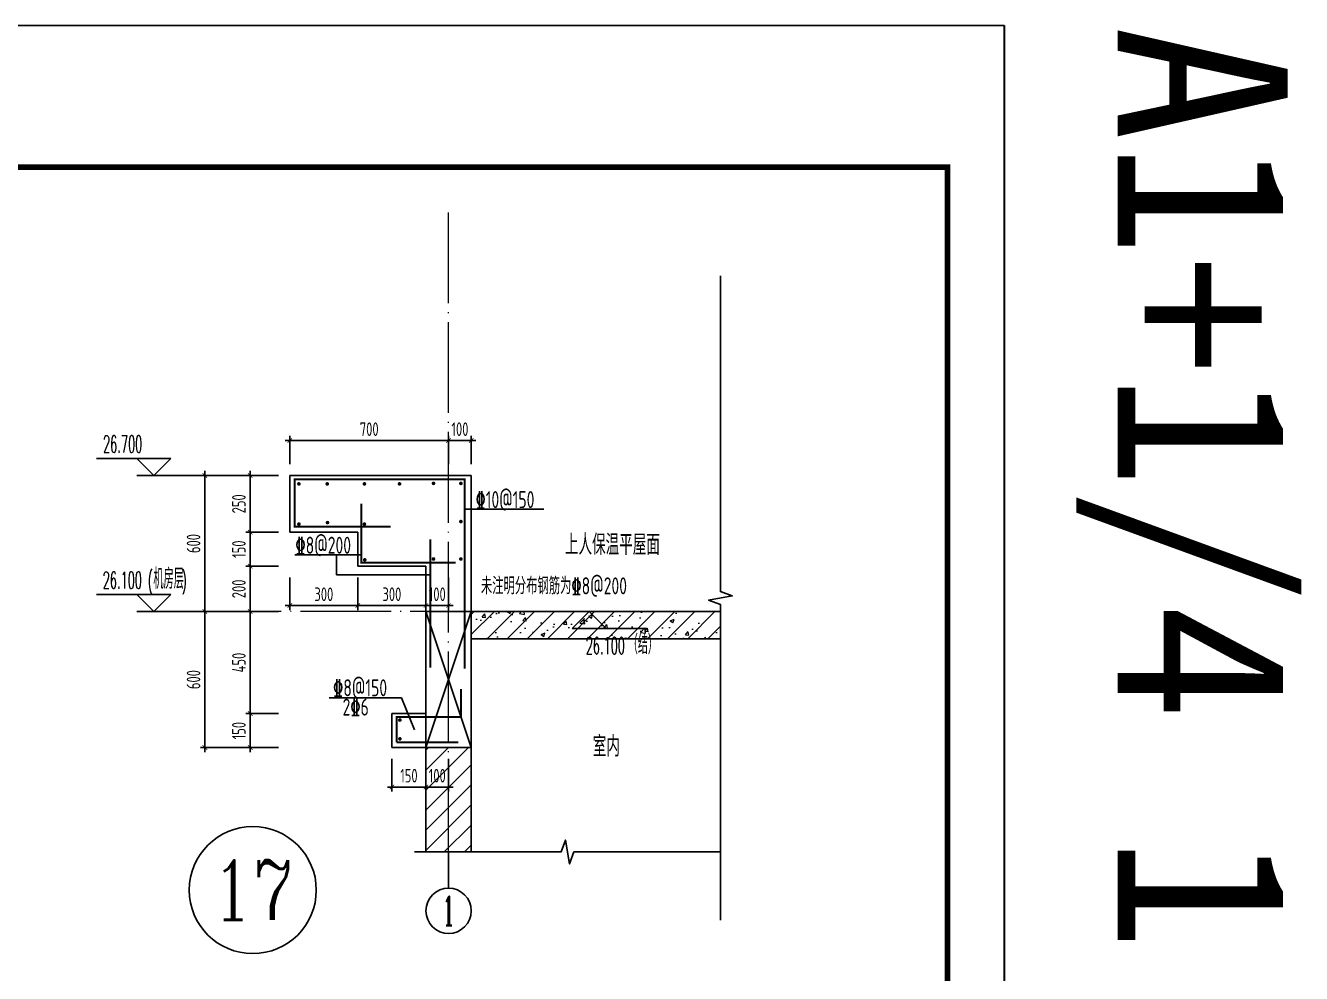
# Model space of a CAD drawing. Extents: x 826826 to 1642106, y -156213 to 399140.
# Drawn here: x 1636481 to 1642106, y 304595 to 308774 of the extents above; entities that cross this region are included whole.
import ezdxf
from ezdxf.enums import TextEntityAlignment as Align

# ---------------------------------------------------------------- set-up
doc = ezdxf.new("R2010")
doc.units = 0
doc.header["$LTSCALE"] = 1000
doc.linetypes.add('DOTE', pattern=[2.42, 2, -0.2, 0.02, -0.2])
doc.layers.get('0').update_dxf_attribs({"linetype": 'CONTINUOUS'})
doc.layers.get('DEFPOINTS').update_dxf_attribs({"linetype": 'CONTINUOUS'})
for name, color, linetype in [('AXIS', 3, 'CONTINUOUS'), ('AXIS_TEXT', 4, 'CONTINUOUS'), ('DIM', 2, 'CONTINUOUS'), ('DIM_ELEV', 3, 'CONTINUOUS'), ('DIM_SYMB', 3, 'CONTINUOUS'), ('PUB_TEXT', 2, 'CONTINUOUS'), ('REIN', 6, 'CONTINUOUS'), ('S-大样-砼线', 7, 'CONTINUOUS'), ('S-引出线', 40, 'CONTINUOUS'), ('TEXT', 2, 'CONTINUOUS'), ('WALL', 5, 'CONTINUOUS'), ('yichutu', 7, 'CONTINUOUS'), ('水平筋标注', 7, 'CONTINUOUS')]:
    doc.layers.add(name, color=color, linetype=linetype)
for name, color, linetype, lineweight in [('DOTE', 251, 'DOTE', 9), ('PUB_HATCH', 8, 'CONTINUOUS', 9), ('图框', 9, 'CONTINUOUS', 18)]:
    doc.layers.add(name, color=color, linetype=linetype, lineweight=lineweight)
doc.styles.add('_TCH_AXIS', font='COMPLEX', dxfattribs={"bigfont": 'GBCBIG'})
doc.styles.add('_TCH_DIM', font='SIMPLEX.shx', dxfattribs={"width": 0.7, "bigfont": 'GBCBIG.shx'})
doc.styles.add('_TCH_LABEL', font='simhei.ttf')
doc.styles.add('COMPLEX', font='COMPLEX')
doc.styles.add('TSSD_DIMENSION', font='Tssdeng.shx', dxfattribs={"width": 0.7, "bigfont": 'tssdchn.shx'})
doc.styles.add('TSSD_REIN', font='tssdeng.shx', dxfattribs={"width": 0.7, "height": 300, "bigfont": 'tssdchn.shx'})
doc.dimstyles.new('TSSD_20_20', dxfattribs={"dimtxt": 60, "dimasz": 20, "dimexe": 20, "dimexo": 50, "dimgap": 20, "dimtad": 1, "dimdec": 0, "dimzin": 0, "dimdsep": 46, "dimtxsty": 'TSSD_DIMENSION', "dimblk": 'ARCHTICK', "dimblk1": 'ARCHTICK', "dimblk2": 'ARCHTICK', "dimcen": 0, "dimdle": 20, "dimclrt": 7, "dimadec": 0, "dimazin": 0, "dimtfac": 1, "dimtdec": 0, "dimtix": 1, "dimtmove": 2, "dimatfit": 3, "dimfxl": 0, "dimtolj": 1, "dimtzin": 0, "dimarcsym": 0})

# ---------------------------------------------------------------- blocks, each defined once
blk = doc.blocks.new('GFDDDDRG')
at = {"layer": '图框'}
blk.add_lwpolyline([(923310, -107437), (923310, -159999), (893610, -159999), (893610, -107437)], close=True, dxfattribs=at)
blk.add_lwpolyline([(923310, -107437), (923310, -159999), (893610, -159999), (893610, -107437)], close=True, dxfattribs=at)
at = {"layer": '图框', "const_width": 50}
blk.add_lwpolyline([(894110, -159499), (922810, -159499), (922810, -108687), (894110, -108687)], close=True, dxfattribs=at)
blk = doc.blocks.new('yct-1051-594-26275-14850-25-1002.0')
at = {"layer": 'yichutu', "color": 7}
blk.add_lwpolyline([(0, 0), (0, 14850), (26275, 14850), (26275, 0)], close=True, dxfattribs=at)
at = {"layer": 'yichutu', "color": 7, "style": '_TCH_LABEL'}
blk.add_text('A1+1/4 1:25', height=750, dxfattribs=at).set_placement((0, 15350))
blk = doc.blocks.new('_ArchTick')
at = {"color": 0, "linetype": 'ByBlock', "const_width": 0.15}
blk.add_lwpolyline([(-0.5, -0.5), (0.5, 0.5)], dxfattribs=at)
blk = doc.blocks.new('*D1393')
at = {"layer": 'DEFPOINTS', "color": 0}
for p in [(1638096, 305590.4), (1638246, 305590.4), (1638246, 305416.7)]:
    blk.add_point(p, dxfattribs=at)
at = {"layer": 'DIM', "color": 0, "lineweight": -2}
for p, q in [((1638096, 305540.4), (1638096, 305396.7)), ((1638246, 305540.4), (1638246, 305396.7)), ((1638076, 305416.7), (1638266, 305416.7))]:
    blk.add_line(p, q, dxfattribs=at)
at = {"layer": 'DIM', "color": 0, "lineweight": -2, "xscale": 20, "yscale": 20, "zscale": 20, "rotation": 180}
blk.add_blockref('_ArchTick', (1638096, 305416.7), dxfattribs=at)
at = {"layer": 'DIM', "color": 0, "lineweight": -2, "xscale": 20, "yscale": 20, "zscale": 20}
blk.add_blockref('_ArchTick', (1638246, 305416.7), dxfattribs=at)
at = {"layer": 'DIM', "color": 7, "insert": (1638171, 305466.7), "char_height": 60, "attachment_point": 5, "style": 'TSSD_DIMENSION'}
blk.add_mtext('\\A1;150', dxfattribs=at)
blk = doc.blocks.new('*D1394')
at = {"layer": 'DEFPOINTS', "color": 0}
for p in [(1638246, 305590.4), (1638346, 305590.4), (1638346, 305416.7)]:
    blk.add_point(p, dxfattribs=at)
at = {"layer": 'DIM', "color": 0, "lineweight": -2}
for p, q in [((1638246, 305540.4), (1638246, 305396.7)), ((1638346, 305540.4), (1638346, 305396.7)), ((1638246, 305416.7), (1638226, 305416.7)), ((1638246, 305416.7), (1638346, 305416.7)), ((1638346, 305416.7), (1638366, 305416.7))]:
    blk.add_line(p, q, dxfattribs=at)
at = {"layer": 'DIM', "color": 0, "lineweight": -2, "xscale": 20, "yscale": 20, "zscale": 20}
blk.add_blockref('_ArchTick', (1638246, 305416.7), dxfattribs=at)
at = {"layer": 'DIM', "color": 0, "lineweight": -2, "xscale": 20, "yscale": 20, "zscale": 20, "rotation": 180}
blk.add_blockref('_ArchTick', (1638346, 305416.7), dxfattribs=at)
at = {"layer": 'DIM', "color": 7, "insert": (1638296, 305466.7), "char_height": 60, "attachment_point": 5, "style": 'TSSD_DIMENSION'}
blk.add_mtext('\\A1;100', dxfattribs=at)
blk = doc.blocks.new('*D1395')
at = {"layer": 'DEFPOINTS', "color": 0}
for p in [(1637646, 306390.4), (1637946, 306390.4), (1637946, 306216.7)]:
    blk.add_point(p, dxfattribs=at)
at = {"layer": 'DIM', "color": 0, "lineweight": -2}
for p, q in [((1637646, 306340.4), (1637646, 306196.7)), ((1637946, 306340.4), (1637946, 306196.7)), ((1637626, 306216.7), (1637966, 306216.7))]:
    blk.add_line(p, q, dxfattribs=at)
at = {"layer": 'DIM', "color": 0, "lineweight": -2, "xscale": 20, "yscale": 20, "zscale": 20, "rotation": 180}
blk.add_blockref('_ArchTick', (1637646, 306216.7), dxfattribs=at)
at = {"layer": 'DIM', "color": 0, "lineweight": -2, "xscale": 20, "yscale": 20, "zscale": 20}
blk.add_blockref('_ArchTick', (1637946, 306216.7), dxfattribs=at)
at = {"layer": 'DIM', "color": 7, "insert": (1637796, 306266.7), "char_height": 60, "attachment_point": 5, "style": 'TSSD_DIMENSION'}
blk.add_mtext('\\A1;300', dxfattribs=at)
blk = doc.blocks.new('*D1396')
at = {"layer": 'DEFPOINTS', "color": 0}
for p in [(1637946, 306390.4), (1638246, 306390.4), (1638246, 306216.7)]:
    blk.add_point(p, dxfattribs=at)
at = {"layer": 'DIM', "color": 0, "lineweight": -2}
for p, q in [((1637946, 306340.4), (1637946, 306196.7)), ((1638246, 306340.4), (1638246, 306196.7)), ((1637926, 306216.7), (1638266, 306216.7))]:
    blk.add_line(p, q, dxfattribs=at)
at = {"layer": 'DIM', "color": 0, "lineweight": -2, "xscale": 20, "yscale": 20, "zscale": 20, "rotation": 180}
blk.add_blockref('_ArchTick', (1637946, 306216.7), dxfattribs=at)
at = {"layer": 'DIM', "color": 0, "lineweight": -2, "xscale": 20, "yscale": 20, "zscale": 20}
blk.add_blockref('_ArchTick', (1638246, 306216.7), dxfattribs=at)
at = {"layer": 'DIM', "color": 7, "insert": (1638096, 306266.7), "char_height": 60, "attachment_point": 5, "style": 'TSSD_DIMENSION'}
blk.add_mtext('\\A1;300', dxfattribs=at)
blk = doc.blocks.new('*D1397')
at = {"layer": 'DEFPOINTS', "color": 0}
for p in [(1638246, 306390.4), (1638346, 306390.4), (1638346, 306216.7)]:
    blk.add_point(p, dxfattribs=at)
at = {"layer": 'DIM', "color": 0, "lineweight": -2}
for p, q in [((1638246, 306340.4), (1638246, 306196.7)), ((1638346, 306340.4), (1638346, 306196.7)), ((1638246, 306216.7), (1638226, 306216.7)), ((1638246, 306216.7), (1638346, 306216.7)), ((1638346, 306216.7), (1638366, 306216.7))]:
    blk.add_line(p, q, dxfattribs=at)
at = {"layer": 'DIM', "color": 0, "lineweight": -2, "xscale": 20, "yscale": 20, "zscale": 20}
blk.add_blockref('_ArchTick', (1638246, 306216.7), dxfattribs=at)
at = {"layer": 'DIM', "color": 0, "lineweight": -2, "xscale": 20, "yscale": 20, "zscale": 20, "rotation": 180}
blk.add_blockref('_ArchTick', (1638346, 306216.7), dxfattribs=at)
at = {"layer": 'DIM', "color": 7, "insert": (1638296, 306266.7), "char_height": 60, "attachment_point": 5, "style": 'TSSD_DIMENSION'}
blk.add_mtext('\\A1;100', dxfattribs=at)
blk = doc.blocks.new('*D1398')
at = {"layer": 'DEFPOINTS', "color": 0}
for p in [(1638346, 306944.6), (1637646, 306790.4), (1638346, 306790.4)]:
    blk.add_point(p, dxfattribs=at)
at = {"layer": 'DIM', "color": 0, "lineweight": -2}
for p, q in [((1637646, 306840.4), (1637646, 306964.6)), ((1638346, 306840.4), (1638346, 306964.6)), ((1637626, 306944.6), (1638366, 306944.6))]:
    blk.add_line(p, q, dxfattribs=at)
at = {"layer": 'DIM', "color": 0, "lineweight": -2, "xscale": 20, "yscale": 20, "zscale": 20, "rotation": 180}
blk.add_blockref('_ArchTick', (1637646, 306944.6), dxfattribs=at)
at = {"layer": 'DIM', "color": 0, "lineweight": -2, "xscale": 20, "yscale": 20, "zscale": 20}
blk.add_blockref('_ArchTick', (1638346, 306944.6), dxfattribs=at)
at = {"layer": 'DIM', "color": 7, "insert": (1637996, 306994.6), "char_height": 60, "attachment_point": 5, "style": 'TSSD_DIMENSION'}
blk.add_mtext('\\A1;700', dxfattribs=at)
blk = doc.blocks.new('*D1399')
at = {"layer": 'DEFPOINTS', "color": 0}
for p in [(1638446, 306944.6), (1638346, 306790.4), (1638446, 306790.4)]:
    blk.add_point(p, dxfattribs=at)
at = {"layer": 'DIM', "color": 0, "lineweight": -2}
for p, q in [((1638346, 306840.4), (1638346, 306964.6)), ((1638446, 306840.4), (1638446, 306964.6)), ((1638346, 306944.6), (1638326, 306944.6)), ((1638346, 306944.6), (1638446, 306944.6)), ((1638446, 306944.6), (1638466, 306944.6))]:
    blk.add_line(p, q, dxfattribs=at)
at = {"layer": 'DIM', "color": 0, "lineweight": -2, "xscale": 20, "yscale": 20, "zscale": 20}
blk.add_blockref('_ArchTick', (1638346, 306944.6), dxfattribs=at)
at = {"layer": 'DIM', "color": 0, "lineweight": -2, "xscale": 20, "yscale": 20, "zscale": 20, "rotation": 180}
blk.add_blockref('_ArchTick', (1638446, 306944.6), dxfattribs=at)
at = {"layer": 'DIM', "color": 7, "insert": (1638396, 306994.6), "char_height": 60, "attachment_point": 5, "style": 'TSSD_DIMENSION'}
blk.add_mtext('\\A1;100', dxfattribs=at)
blk = doc.blocks.new('*D1400')
at = {"layer": 'DEFPOINTS', "color": 0}
for p in [(1637471.4, 306790.4), (1637646, 306790.4), (1637646, 306540.4)]:
    blk.add_point(p, dxfattribs=at)
at = {"layer": 'DIM', "color": 0, "lineweight": -2}
for p, q in [((1637596, 306790.4), (1637451.4, 306790.4)), ((1637471.4, 306520.4), (1637471.4, 306810.4)), ((1637596, 306540.4), (1637451.4, 306540.4))]:
    blk.add_line(p, q, dxfattribs=at)
at = {"layer": 'DIM', "color": 0, "lineweight": -2, "xscale": 20, "yscale": 20, "zscale": 20}
for p, rotation in [((1637471.4, 306790.4), 90), ((1637471.4, 306540.4), 270)]:
    blk.add_blockref('_ArchTick', p, dxfattribs=dict(at, rotation=rotation))
at = {"layer": 'DIM', "color": 7, "insert": (1637421.4, 306665.4), "char_height": 60, "attachment_point": 5, "rotation": 90, "style": 'TSSD_DIMENSION'}
blk.add_mtext('\\A1;250', dxfattribs=at)
blk = doc.blocks.new('*D1401')
at = {"layer": 'DEFPOINTS', "color": 0}
for p in [(1637471.4, 306540.4), (1637646, 306540.4), (1637646, 306390.4)]:
    blk.add_point(p, dxfattribs=at)
at = {"layer": 'DIM', "color": 0, "lineweight": -2}
for p, q in [((1637471.4, 306370.4), (1637471.4, 306560.4)), ((1637596, 306540.4), (1637451.4, 306540.4)), ((1637596, 306390.4), (1637451.4, 306390.4))]:
    blk.add_line(p, q, dxfattribs=at)
at = {"layer": 'DIM', "color": 0, "lineweight": -2, "xscale": 20, "yscale": 20, "zscale": 20}
for p, rotation in [((1637471.4, 306540.4), 90), ((1637471.4, 306390.4), 270)]:
    blk.add_blockref('_ArchTick', p, dxfattribs=dict(at, rotation=rotation))
at = {"layer": 'DIM', "color": 7, "insert": (1637421.4, 306465.4), "char_height": 60, "attachment_point": 5, "rotation": 90, "style": 'TSSD_DIMENSION'}
blk.add_mtext('\\A1;150', dxfattribs=at)
blk = doc.blocks.new('*D1402')
at = {"layer": 'DEFPOINTS', "color": 0}
for p in [(1637471.4, 306390.4), (1637646, 306390.4), (1637646, 306190.4)]:
    blk.add_point(p, dxfattribs=at)
at = {"layer": 'DIM', "color": 0, "lineweight": -2}
for p, q in [((1637596, 306390.4), (1637451.4, 306390.4)), ((1637471.4, 306170.4), (1637471.4, 306410.4)), ((1637596, 306190.4), (1637451.4, 306190.4))]:
    blk.add_line(p, q, dxfattribs=at)
at = {"layer": 'DIM', "color": 0, "lineweight": -2, "xscale": 20, "yscale": 20, "zscale": 20}
for p, rotation in [((1637471.4, 306390.4), 90), ((1637471.4, 306190.4), 270)]:
    blk.add_blockref('_ArchTick', p, dxfattribs=dict(at, rotation=rotation))
at = {"layer": 'DIM', "color": 7, "insert": (1637421.4, 306290.4), "char_height": 60, "attachment_point": 5, "rotation": 90, "style": 'TSSD_DIMENSION'}
blk.add_mtext('\\A1;200', dxfattribs=at)
blk = doc.blocks.new('*D1403')
at = {"layer": 'DEFPOINTS', "color": 0}
for p in [(1637471.4, 306190.4), (1637646, 306190.4), (1637646, 305740.4)]:
    blk.add_point(p, dxfattribs=at)
at = {"layer": 'DIM', "color": 0, "lineweight": -2}
for p, q in [((1637596, 306190.4), (1637451.4, 306190.4)), ((1637471.4, 305720.4), (1637471.4, 306210.4)), ((1637596, 305740.4), (1637451.4, 305740.4))]:
    blk.add_line(p, q, dxfattribs=at)
at = {"layer": 'DIM', "color": 0, "lineweight": -2, "xscale": 20, "yscale": 20, "zscale": 20}
for p, rotation in [((1637471.4, 306190.4), 90), ((1637471.4, 305740.4), 270)]:
    blk.add_blockref('_ArchTick', p, dxfattribs=dict(at, rotation=rotation))
at = {"layer": 'DIM', "color": 7, "insert": (1637421.4, 305965.4), "char_height": 60, "attachment_point": 5, "rotation": 90, "style": 'TSSD_DIMENSION'}
blk.add_mtext('\\A1;450', dxfattribs=at)
blk = doc.blocks.new('*D1404')
at = {"layer": 'DEFPOINTS', "color": 0}
for p in [(1637471.4, 305740.4), (1637646, 305740.4), (1637646, 305590.4)]:
    blk.add_point(p, dxfattribs=at)
at = {"layer": 'DIM', "color": 0, "lineweight": -2}
for p, q in [((1637596, 305740.4), (1637451.4, 305740.4)), ((1637471.4, 305570.4), (1637471.4, 305760.4)), ((1637596, 305590.4), (1637451.4, 305590.4))]:
    blk.add_line(p, q, dxfattribs=at)
at = {"layer": 'DIM', "color": 0, "lineweight": -2, "xscale": 20, "yscale": 20, "zscale": 20}
for p, rotation in [((1637471.4, 305740.4), 90), ((1637471.4, 305590.4), 270)]:
    blk.add_blockref('_ArchTick', p, dxfattribs=dict(at, rotation=rotation))
at = {"layer": 'DIM', "color": 7, "insert": (1637421.4, 305665.4), "char_height": 60, "attachment_point": 5, "rotation": 90, "style": 'TSSD_DIMENSION'}
blk.add_mtext('\\A1;150', dxfattribs=at)
blk = doc.blocks.new('*D1405')
at = {"layer": 'DEFPOINTS', "color": 0}
for p in [(1637271.4, 306190.4), (1637571.4, 306190.4), (1637571.4, 305590.4)]:
    blk.add_point(p, dxfattribs=at)
at = {"layer": 'DIM', "color": 0, "lineweight": -2}
for p, q in [((1637521.4, 306190.4), (1637251.4, 306190.4)), ((1637271.4, 305570.4), (1637271.4, 306210.4)), ((1637521.4, 305590.4), (1637251.4, 305590.4))]:
    blk.add_line(p, q, dxfattribs=at)
at = {"layer": 'DIM', "color": 0, "lineweight": -2, "xscale": 20, "yscale": 20, "zscale": 20}
for p, rotation in [((1637271.4, 306190.4), 90), ((1637271.4, 305590.4), 270)]:
    blk.add_blockref('_ArchTick', p, dxfattribs=dict(at, rotation=rotation))
at = {"layer": 'DIM', "color": 7, "insert": (1637221.4, 305890.4), "char_height": 60, "attachment_point": 5, "rotation": 90, "style": 'TSSD_DIMENSION'}
blk.add_mtext('\\A1;600', dxfattribs=at)
blk = doc.blocks.new('*D1406')
at = {"layer": 'DEFPOINTS', "color": 0}
for p in [(1637271.4, 306790.4), (1637571.4, 306790.4), (1637571.4, 306190.4)]:
    blk.add_point(p, dxfattribs=at)
at = {"layer": 'DIM', "color": 0, "lineweight": -2}
for p, q in [((1637521.4, 306790.4), (1637251.4, 306790.4)), ((1637271.4, 306170.4), (1637271.4, 306810.4)), ((1637521.4, 306190.4), (1637251.4, 306190.4))]:
    blk.add_line(p, q, dxfattribs=at)
at = {"layer": 'DIM', "color": 0, "lineweight": -2, "xscale": 20, "yscale": 20, "zscale": 20}
for p, rotation in [((1637271.4, 306790.4), 90), ((1637271.4, 306190.4), 270)]:
    blk.add_blockref('_ArchTick', p, dxfattribs=dict(at, rotation=rotation))
at = {"layer": 'DIM', "color": 7, "insert": (1637221.4, 306490.4), "char_height": 60, "attachment_point": 5, "rotation": 90, "style": 'TSSD_DIMENSION'}
blk.add_mtext('\\A1;600', dxfattribs=at)
blk = doc.blocks.new('_AXISO')
blk.add_circle((0, 0), 0.5)
at = {"layer": 'AXIS_TEXT', "style": 'COMPLEX', "width": 1.041667}
blk.add_attdef('A', text='', height=0.56, dxfattribs=at).set_placement((-0.25, -0.28), (0.25, -0.28), align=Align.FIT)
blk = doc.blocks.new('20210809.04143009')
at = {"layer": 'REIN', "const_width": 9}
for points in [[(87577.4, 67531.6), (87154.5, 67531.6), (87154.5, 67739.9), (87903.5, 67739.9), (87903.5, 66904.9)], [(87448.4, 67632.6), (87448.4, 67373.2), (87864.3, 67373.2)], [(87752.4, 66910.5), (87752.4, 67475.3)], [(87603.8, 66580.9), (87603.8, 66692.7), (87887.7, 66692.7), (87887.7, 66815.7)], [(87603.8, 66580.9), (87876.3, 66580.9)]]:
    blk.add_lwpolyline(points, dxfattribs=at)
at = {"layer": 'REIN', "const_width": 8}
for points in [[(87168.8, 67720.3, 1), (87176.8, 67720.3, 1)], [(87293.8, 67720.3, 1), (87301.8, 67720.3, 1)], [(87457.5, 67720.3, 1), (87465.5, 67720.3, 1)], [(87612.4, 67720.3, 1), (87620.4, 67720.3, 1)], [(87762.2, 67722.6, 1), (87770.2, 67722.6, 1)], [(87882.9, 67722.6, 1), (87890.9, 67722.6, 1)], [(87168.8, 67542.9, 1), (87176.8, 67542.9, 1)], [(87294.9, 67549.5, 1), (87302.9, 67549.5, 1)], [(87457.5, 67542.9, 1), (87465.5, 67542.9, 1)], [(87882.9, 67554.1, 1), (87890.9, 67554.1, 1)], [(87459, 67385.4, 1), (87467, 67385.4, 1)], [(87762.2, 67389.2, 1), (87770.2, 67389.2, 1)], [(87882.9, 67389.2, 1), (87890.9, 67389.2, 1)], [(87614, 66679.1, 1), (87622, 66679.1, 1)], [(87614, 66596.2, 1), (87622, 66596.2, 1)]]:
    blk.add_lwpolyline(points, format="xyb", close=True, dxfattribs=at)
at = {"layer": 'S-引出线'}
for p, q in [((87899.5, 67609.5), (88253.1, 67609.5)), ((87154.5, 67408.2), (87448.4, 67408.2)), ((87338.1, 67319.1), (87338.1, 67408.2)), ((87752.4, 67319.1), (87338.1, 67319.1))]:
    blk.add_line(p, q, dxfattribs=at)
blk.add_lwpolyline([(87683, 66635.5), (87625, 66777), (87306.6, 66777)], dxfattribs=at)
at = {"layer": 'TEXT', "style": 'TSSD_REIN', "width": 0.7}
for s, p in [('%%13210@150', (87951.6, 67613.6)), ('%%1328@200', (87157.6, 67412.4)), ('未注明分布钢筋为%%1328@200', (87975.3, 67233.3)), ('%%1328@150', (87323.6, 66783.8)), ('2%%1326', (87365.4, 66698.6))]:
    blk.add_text(s, height=75, rotation=0, dxfattribs=at).set_placement(p)
blk = doc.blocks.new('20210810.15572272')
at = {"layer": 'S-大样-砼线'}
for p, q in [((0, 600), (200, 0)), ((200, 600), (0, 0))]:
    blk.add_line(p, q, dxfattribs=at)
blk.add_lwpolyline([(200, 600), (0, 600), (0, 0), (200, 0)], close=True, dxfattribs=at)

msp = doc.modelspace()

# ---------------------------------------------------------------- hatches: boundary and pattern name
at = {"layer": 'PUB_HATCH'}
h = msp.add_hatch(dxfattribs=at)
h.set_pattern_fill('钢筋混凝土', color=256, scale=25, style=0)
h.set_pattern_definition([(45, (689015.794, 456209.414), (-44.194174, 44.194174), []), (50, (689015.8, 456209.41), (179.315046, -15.688034), [18.75, -206.25]), (355, (689015.8, 456209.41), (-34.687833, 188.048033), [15, -165]), (100.4514, (689030.74, 456208.1), (144.627345, 172.359886), [15.935047, -175.285528]), (46.1842, (689015.8, 456259.41), (266.81026, -41.379754), [28.125, -309.375]), (96.6356, (689038.03, 456255.97), (233.665676, 243.52947), [23.90257, -262.92825]), (351.1842, (689015.8, 456259.41), (233.66549, 243.52965), [22.5, -247.5]), (21, (689040.8, 456246.91), (149.226763, -100.654723), [18.75, -206.25]), (326, (689040.8, 456246.91), (60.828833, 181.28751), [15, -165]), (71.4514, (689053.23, 456238.53), (210.055657, 80.632624), [15.935047, -175.285528]), (37.5, (689015.794, 456209.414), (3.039964, 83.2234635), [0, -163, 0, -167.5, 0, -165.625]), (7.5, (689015.79, 456209.41), (65.767384, 98.602928), [0, -95.5, 0, -159.25, 0, -63.125]), (327.5, (688960.044, 456209.414), (133.455609, -5.638718), [0, -62.5, 0, -195, 0, -258.75]), (317.5, (688935.04, 456209.41), (145.796542, 25.026246), [0, -81.25, 0, -129.5, 0, -183.75])])
h.paths.add_polyline_path([(1638445.97, 306190.43), (1638445.97, 306070.43), (1639544.5, 306070.43), (1639544.5, 306190.43)])
h = msp.add_hatch(dxfattribs=at)
h.set_pattern_fill('普通砖', color=256, scale=25, style=0)
h.set_pattern_definition([(45, (689015.794, 456254.29), (-44.1941915, 44.1941915), [])])
h.paths.add_polyline_path([(1638445.97, 305590.43), (1638347.8, 305590.43), (1638246.02, 305590.43), (1638246.02, 305130.27), (1638446.02, 305130.27), (1638446.02, 305590.43)])

# ---------------------------------------------------------------- linework, layer by layer
at = {"layer": 'AXIS'}
msp.add_line((1638345.94, 305130.27), (1638345.94, 304970.88), dxfattribs=at)
at = {"layer": 'AXIS', "color": 6}
msp.add_circle((1637482.7, 304962.21), 280, dxfattribs=at)
at = {"layer": 'DIM_ELEV'}
for p, q in [((1637121.36, 306865.43), (1636793.36, 306865.43)), ((1637046.36, 306790.43), (1636971.36, 306865.43)), ((1637046.36, 306790.43), (1637121.36, 306865.43)), ((1637471.36, 306790.43), (1636971.36, 306790.43)), ((1637121.36, 306265.43), (1636793.36, 306265.43)), ((1637046.36, 306190.43), (1636971.36, 306265.43)), ((1637046.36, 306190.43), (1637121.36, 306265.43)), ((1637471.36, 306190.43), (1636971.36, 306190.43))]:
    msp.add_line(p, q, dxfattribs=at)
at = {"layer": 'DIM_ELEV', "color": 3}
for p, q in [((1638965.17, 306190.43), (1638890.17, 306115.43)), ((1638965.17, 306190.43), (1639040.17, 306115.43)), ((1638890.17, 306115.43), (1639218.17, 306115.43))]:
    msp.add_line(p, q, dxfattribs=at)
at = {"layer": 'DIM_SYMB'}
for points in [[(1639544.5, 307670.43), (1639544.5, 306278.48), (1639597, 306259.37), (1639492, 306240.85), (1639544.5, 306222.23), (1639544.5, 304830.27)], [(1638195.97, 305130.27), (1638842.11, 305130.27), (1638861.22, 305182.77), (1638879.73, 305077.77), (1638898.36, 305130.27), (1639544.5, 305130.27)]]:
    msp.add_lwpolyline(points, dxfattribs=at)
at = {"layer": 'DOTE', "color": 1, "linetype": 'DOTE', "ltscale": 0.2}
for p, q in [((1638345.97, 305130.28), (1638345.97, 307970.43)), ((1639544.5, 306190.43), (1637571.36, 306190.43))]:
    msp.add_line(p, q, dxfattribs=at)
at = {"layer": 'WALL'}
for p, q in [((1638445.97, 306790.42), (1637645.97, 306790.44)), ((1637645.97, 306790.44), (1637645.97, 306540.43)), ((1638445.97, 305590.43), (1638445.97, 306790.42)), ((1637645.97, 306540.43), (1637945.97, 306540.43)), ((1637945.97, 306540.43), (1637945.97, 306390.43)), ((1637945.97, 306390.43), (1638245.97, 306390.43)), ((1638245.97, 306390.43), (1638245.97, 305740.43)), ((1639544.5, 306190.43), (1638445.97, 306190.43)), ((1639544.5, 306070.43), (1639544.5, 306190.43)), ((1639544.5, 306070.43), (1638445.97, 306070.43)), ((1638245.97, 305740.43), (1638095.97, 305740.43)), ((1638095.97, 305740.43), (1638095.97, 305590.43)), ((1638095.97, 305590.43), (1638445.97, 305590.43)), ((1638246.02, 305590.43), (1638246.02, 305130.27)), ((1638446.02, 305590.43), (1638445.97, 305590.43)), ((1638446.02, 305590.43), (1638446.02, 305130.27)), ((1638446.02, 305130.27), (1638246.02, 305130.27))]:
    msp.add_line(p, q, dxfattribs=at)

# ---------------------------------------------------------------- block references
at = {"xscale": 0.5, "yscale": 0.5, "zscale": 0.5}
msp.add_blockref('GFDDDDRG', (1179141.4, 362492.89), dxfattribs=at)
at = {"layer": 'AXIS'}
ref = msp.add_blockref('_AXISO', (1638345.94, 304870.88), dxfattribs=dict(at, xscale=200, yscale=200, zscale=200))
ref.add_attrib('A', '1', dxfattribs={"layer": 'AXIS_TEXT', "height": 128.68, "style": '_TCH_AXIS'}).set_placement((1638318.37, 304806.54), (1638373.52, 304806.54), align=Align.FIT)
at = {"layer": 'REIN'}
msp.add_blockref('20210809.04143009', (1550513.23, 239032.96), dxfattribs=at)
at = {"layer": 'yichutu', "rotation": 270}
msp.add_blockref('yct-1051-594-26275-14850-25-1002.0', (1625946.29, 308774.41), dxfattribs=at)
at = {"layer": '水平筋标注'}
msp.add_blockref('20210810.15572272', (1638245.97, 305590.43), dxfattribs=at)

# ---------------------------------------------------------------- texts
at = {"layer": 'AXIS_TEXT', "color": 6, "style": '_TCH_AXIS'}
msp.add_text('17', height=262.756, dxfattribs=at).set_placement((1637301.27, 304830.83), (1637664.12, 304830.83), align=Align.FIT)
at = {"layer": 'DIM_ELEV', "color": 7, "style": '_TCH_DIM'}
for s, height, width, p in [('26.100', 74.375, 0.494118, (1638950.61, 306002.9)), ('（结）', 84.397, 0.7, (1639136.11, 306002.9))]:
    msp.add_text(s, height=height, dxfattribs=dict(at, width=width)).set_placement(p)
at = {"layer": 'PUB_TEXT'}
for s, height, style, width, p in [('26.700', 74.375, '_TCH_DIM', 0.494118, (1636822.26, 306891.68)), ('上人保温平屋面', 90, 'TSSD_REIN', 0.7, (1638858.91, 306440.25)), ('机房层', 89.362, '_TCH_DIM', 0.7, (1637044.11, 306290.45)), ('26.100', 74.375, '_TCH_DIM', 0.494118, (1636820.86, 306291.68)), ('(', 74.38, '_TCH_DIM', 0.494118, (1637019.61, 306290.45)), (')', 74.38, '_TCH_DIM', 0.494118, (1637169.22, 306290.45)), ('室内', 90, 'TSSD_REIN', 0.7, (1638981.38, 305551.08))]:
    msp.add_text(s, height=height, dxfattribs=dict(at, style=style, width=width)).set_placement(p)

# ---------------------------------------------------------------- dimensions: what is measured, and where the dimension line sits
at = {"layer": 'DIM'}
for p1, p2, distance, picture, middle in [((1637645.97, 306790.43), (1638345.97, 306790.43), 154.16, '*D1398', (1637995.97, 306994.59)), ((1638345.97, 306790.43), (1638445.97, 306790.43), 154.16, '*D1399', (1638395.97, 306994.59)), ((1637571.36, 306190.43), (1637571.36, 306790.43), 300, '*D1406', (1637221.36, 306490.43)), ((1637645.97, 306540.43), (1637645.97, 306790.43), 174.61, '*D1400', (1637421.36, 306665.43)), ((1637645.97, 306390.43), (1637645.97, 306540.43), 174.61, '*D1401', (1637421.36, 306465.43)), ((1637645.97, 306190.43), (1637645.97, 306390.43), 174.61, '*D1402', (1637421.36, 306290.43)), ((1637645.97, 306390.43), (1637945.97, 306390.43), -173.71, '*D1395', (1637795.97, 306266.72)), ((1637945.97, 306390.43), (1638245.97, 306390.43), -173.71, '*D1396', (1638095.97, 306266.72)), ((1638245.97, 306390.43), (1638345.97, 306390.43), -173.71, '*D1397', (1638295.97, 306266.72)), ((1637571.36, 305590.42), (1637571.36, 306190.43), 300, '*D1405', (1637221.36, 305890.42)), ((1637645.97, 305740.43), (1637645.97, 306190.43), 174.61, '*D1403', (1637421.36, 305965.43)), ((1637645.97, 305590.43), (1637645.97, 305740.43), 174.61, '*D1404', (1637421.36, 305665.43)), ((1638095.97, 305590.43), (1638245.97, 305590.43), -173.71, '*D1393', (1638170.97, 305466.72)), ((1638245.97, 305590.43), (1638345.97, 305590.43), -173.71, '*D1394', (1638295.97, 305466.72))]:
    dim = msp.add_aligned_dim(p1=p1, p2=p2, distance=distance, dimstyle='TSSD_20_20', dxfattribs=at)
    dim.commit()
    dim.dimension.update_dxf_attribs({"geometry": picture, "text_midpoint": middle})

doc.saveas('drawing.dxf')
